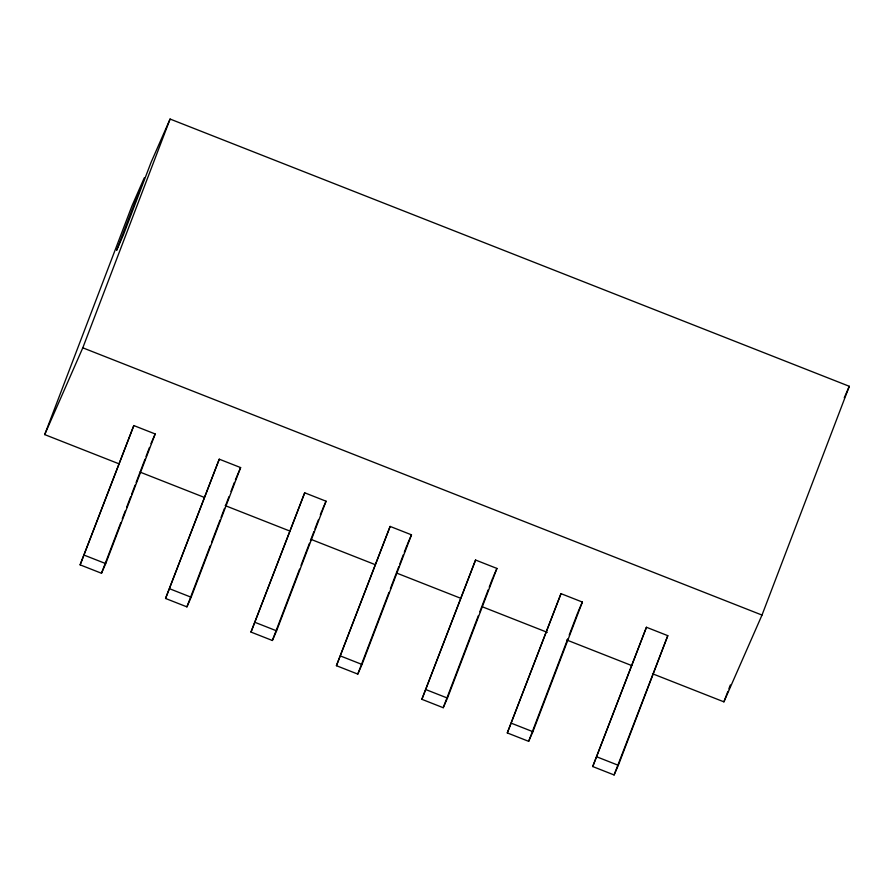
<?xml version="1.0" encoding="UTF-8"?>
<svg xmlns="http://www.w3.org/2000/svg" width="894" height="894" viewBox="0 0 894 894"><rect width="100%" height="100%" fill="white"/><g stroke="black" fill="none" stroke-linecap="round" stroke-linejoin="round"><path stroke-width="1.34" d="M118.723 463.718L44.7 434.596L131.999 205.821L144.269 177.861L116.633 250.309L123.406 234.876L151.041 162.44L170.095 119.047L849.3 386.297L762.001 615.072L723.905 701.846L652.486 673.741M44.7 434.596L82.796 347.822L170.095 119.047M80.125 564.852L133.821 425.566L155.187 433.97L105.715 563.611L101.48 573.255L80.125 564.852L133.821 425.566M101.48 573.255L120.779 522.688M122.254 518.799L125.227 511.022M126.713 507.133L130.669 496.762M131.664 494.17L135.117 485.096M136.111 482.503L139.576 473.429M140.559 470.836L145.018 459.17M146.001 456.577L149.466 447.503M165.558 598.466L219.265 459.181L240.62 467.584L191.148 597.226L186.913 606.87L165.558 598.466L219.265 459.181M186.913 606.87L210.168 545.943M211.654 542.055L220.058 520.006M221.053 517.414L224.517 508.34M225.5 505.747L228.965 496.673M230.943 491.488L234.407 482.414M235.401 479.821L240.62 467.584M250.99 632.08L304.698 492.806L326.053 501.21L276.581 630.84L272.357 640.484L250.99 632.08L304.698 492.806M272.357 640.484L299.557 569.187M301.043 565.299L309.458 543.25M310.442 540.658L313.906 531.584M314.9 528.991L318.365 519.917M320.343 514.732L321.818 510.843M336.423 665.695L390.13 526.421L411.486 534.824L362.014 664.454L357.79 674.098L336.423 665.695L390.13 526.421M357.79 674.098L388.957 592.431M390.432 588.543L398.847 566.505M399.841 563.913L403.295 554.839M404.289 552.246L406.759 545.753M421.867 699.309L475.563 560.035L496.93 568.439L447.458 698.08L443.223 707.713L421.867 699.309L475.563 560.035M443.223 707.713L478.346 615.675M479.832 611.787L488.236 589.749M489.23 587.157L492.695 578.083M507.3 732.924L560.996 593.65L582.363 602.053L532.891 731.694L528.656 741.338L507.3 732.924L560.996 593.65M528.656 741.338L567.735 638.919M569.221 635.031L577.636 612.993M592.733 766.549L646.44 627.264L667.796 635.668L618.324 765.309L614.089 774.953L592.733 766.549L646.44 627.264M614.089 774.953L667.796 635.668M723.905 701.846L727.872 691.442M728.867 688.849L730.353 684.949M150.952 443.614L155.187 433.97M322.354 509.636L326.053 501.21M407.262 544.457L411.486 534.824M493.22 576.876L496.93 568.439M578.127 611.697L582.363 602.053M844.26 397.785L849.3 386.297M82.796 347.822L762.001 615.072M139.509 471.898L204.435 497.444M225.221 505.624L290.148 531.17M310.933 539.35L374.564 564.393M396.645 573.076L460.276 598.108M482.358 606.803L547.284 632.349M566.774 640.015L631.7 665.561M84.36 555.208L105.715 563.611M169.793 588.822L191.148 597.226M255.226 622.436L276.581 630.84M340.659 656.051L362.014 664.454M426.092 689.676L447.458 698.08M511.536 723.291L532.891 731.694M596.969 756.905L618.324 765.309"/></g></svg>
